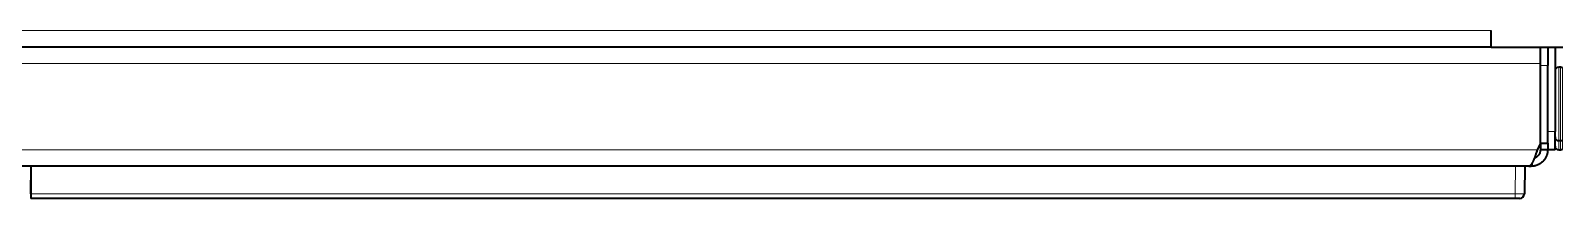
# Model space of a CAD drawing. Header units: inches. Extents: x -1096 to 3103, y -191 to 3207.
# Drawn here: x 533.9 to 701.1, y 1116.8 to 1135.1 of the extents above; entities that cross this region are included whole.
import ezdxf

# ---------------------------------------------------------------- set-up
doc = ezdxf.new("R2010")
doc.units = ezdxf.units.IN

msp = doc.modelspace()

# ---------------------------------------------------------------- linework, layer by layer
at = {"lineweight": 13}
for p, q in [((127.32, 1135.14), (693.31, 1135.14)), ((698.67, 1131.54), (125.47, 1131.54)), ((699.47, 1131.34), (698.67, 1131.34)), ((700.27, 1130.78), (700.27, 1131.09)), ((700.67, 1123.14), (700.67, 1131.14)), ((700.87, 1123.14), (700.87, 1131.14)), ((701.07, 1123.2), (701.07, 1131.09)), ((699.47, 1124.14), (700.27, 1124.14)), ((700.27, 1123.2), (700.27, 1123.5)), ((700.67, 1122.14), (700.67, 1123.14)), ((700.87, 1122.14), (700.87, 1123.14)), ((701.07, 1122.2), (701.07, 1123.2)), ((698.33, 1122.14), (125.47, 1122.14)), ((695.92, 1117.33), (695.97, 1120.34)), ((697.67, 1120.34), (697.67, 1120.54)), ((533.97, 1117.33), (695.92, 1117.33)), ((695.92, 1117.33), (695.92, 1116.84))]:
    msp.add_line(p, q, dxfattribs=at)
at = {"lineweight": 35}
for p, q in [((693.31, 1133.34), (693.31, 1135.14)), ((693.31, 1135.14), (693.31, 1135.14)), ((693.31, 1133.34), (693.31, 1135.14)), ((693.31, 1133.34), (125.47, 1133.34)), ((693.31, 1133.34), (126.29, 1133.34)), ((693.31, 1133.34), (701.11, 1133.34)), ((698.67, 1131.34), (698.67, 1133.34)), ((698.67, 1131.54), (698.67, 1133.34)), ((699.47, 1133.34), (699.47, 1132.6)), ((700.27, 1133.34), (700.27, 1124.14)), ((698.67, 1122.87), (698.67, 1131.54)), ((699.47, 1132.6), (699.47, 1131.34)), ((698.67, 1122.87), (698.67, 1131.34)), ((699.47, 1122.87), (699.47, 1131.34)), ((700.87, 1131.14), (700.67, 1131.14)), ((698.67, 1128.74), (698.67, 1128.74)), ((698.67, 1125.54), (698.67, 1125.54)), ((698.67, 1124.54), (698.67, 1124.54)), ((700.27, 1122.14), (700.27, 1124.14)), ((700.67, 1123.14), (700.87, 1123.14)), ((698.67, 1122.87), (698.33, 1122.14)), ((698.67, 1122.87), (698.67, 1122.14)), ((698.67, 1122.87), (699.47, 1122.87)), ((699.47, 1122.87), (699.47, 1122.14)), ((700.27, 1122.14), (699.47, 1122.14)), ((700.67, 1122.14), (700.87, 1122.14)), ((697.42, 1120.34), (125.47, 1120.34)), ((533.97, 1120.34), (533.92, 1117.33)), ((533.97, 1120.34), (533.97, 1117.33)), ((696.97, 1120.34), (696.92, 1117.33)), ((697.44, 1120.35), (697.42, 1120.34)), ((697.42, 1120.34), (697.67, 1120.34)), ((533.97, 1117.33), (533.97, 1116.84)), ((695.92, 1116.84), (533.97, 1116.84)), ((696.42, 1116.84), (695.92, 1116.84))]:
    msp.add_line(p, q, dxfattribs=at)
for centre, radius, start, end in [((700.67, 1130.74), 0.4, 90, 180), ((697.85, 1126.94), 4.8, 58.1516, 59.6988), ((700.87, 1130.74), 0.4, 59.6988, 90), ((700.67, 1123.54), 0.4, 180, 270), ((697.85, 1127.34), 4.8, 300.3012, 301.8485), ((700.87, 1123.54), 0.4, 270, 300.3012), ((696.77, 1122.94), 1.8, 330.1608, 348.4209), ((700.67, 1122.54), 0.4, 180, 270), ((700.87, 1122.54), 0.4, 270, 300.3012), ((696.42, 1117.34), 0.5, 270, 359)]:
    msp.add_arc(centre, radius, start, end, dxfattribs=at)
at = {"lineweight": 13}
msp.add_ellipse((695.92, 1117.34), major_axis=(-1, 0.01), ratio=0.008724, start_param=1.571025, end_param=3.141517, dxfattribs=at)
at = {"lineweight": 35}
for points, knots in [([(698.33, 1122.14), (698.29, 1122.03), (698.25, 1121.92), (698.2, 1121.75), (698.18, 1121.7), (698.15, 1121.62), (698.14, 1121.59), (698.12, 1121.54), (698.11, 1121.51), (698.07, 1121.38), (698.03, 1121.28), (697.98, 1121.14), (697.96, 1121.1), (697.93, 1121.03), (697.92, 1121.01), (697.9, 1120.96), (697.89, 1120.94), (697.85, 1120.84), (697.81, 1120.76), (697.76, 1120.67), (697.74, 1120.63), (697.71, 1120.59), (697.7, 1120.58), (697.68, 1120.55), (697.67, 1120.54), (697.63, 1120.47), (697.59, 1120.44), (697.53, 1120.39), (697.52, 1120.38), (697.49, 1120.36), (697.48, 1120.36), (697.46, 1120.35), (697.45, 1120.35), (697.44, 1120.35)], [0, 0, 0, 0, 0.125, 0.125, 0.1875, 0.1875, 0.21875, 0.21875, 0.25, 0.25, 0.375, 0.375, 0.4375, 0.4375, 0.46875, 0.46875, 0.5, 0.5, 0.625, 0.625, 0.6875, 0.6875, 0.71875, 0.71875, 0.75, 0.75, 0.875, 0.875, 0.9375, 0.9375, 0.96875, 0.96875, 1, 1, 1, 1]), ([(699.47, 1122.14), (699.47, 1122.03), (699.46, 1121.92), (699.43, 1121.75), (699.41, 1121.7), (699.39, 1121.62), (699.38, 1121.59), (699.36, 1121.54), (699.35, 1121.51), (699.3, 1121.38), (699.25, 1121.28), (699.17, 1121.14), (699.13, 1121.1), (699.08, 1121.03), (699.07, 1121.01), (699.03, 1120.96), (699.01, 1120.94), (698.92, 1120.84), (698.83, 1120.76), (698.7, 1120.67), (698.65, 1120.63), (698.58, 1120.59), (698.56, 1120.58), (698.51, 1120.55), (698.48, 1120.54), (698.36, 1120.47), (698.25, 1120.44), (698.09, 1120.39), (698.04, 1120.38), (697.96, 1120.36), (697.93, 1120.36), (697.87, 1120.35), (697.84, 1120.35), (697.82, 1120.35)], [0, 0, 0, 0, 0.125, 0.125, 0.1875, 0.1875, 0.21875, 0.21875, 0.25, 0.25, 0.375, 0.375, 0.4375, 0.4375, 0.46875, 0.46875, 0.5, 0.5, 0.625, 0.625, 0.6875, 0.6875, 0.71875, 0.71875, 0.75, 0.75, 0.875, 0.875, 0.9375, 0.9375, 0.96875, 0.96875, 1, 1, 1, 1]), ([(698.67, 1122.14), (698.67, 1122.08), (698.66, 1122.02), (698.64, 1121.93), (698.64, 1121.9), (698.62, 1121.85), (698.62, 1121.84), (698.61, 1121.81), (698.6, 1121.79), (698.58, 1121.72), (698.55, 1121.66), (698.48, 1121.56), (698.45, 1121.51), (698.36, 1121.42), (698.31, 1121.38), (698.22, 1121.3), (698.16, 1121.27), (698.09, 1121.24), (698.08, 1121.23), (698.05, 1121.22), (698.03, 1121.21), (698.01, 1121.2), (698, 1121.2)], [0, 0, 0, 0, 0.1511, 0.1511, 0.22665, 0.22665, 0.264425, 0.264425, 0.3022, 0.3022, 0.453301, 0.453301, 0.604401, 0.604401, 0.755501, 0.755501, 0.906601, 0.906601, 0.944376, 0.944376, 0.982151, 1, 1, 1, 1]), ([(697.82, 1120.35), (697.79, 1120.34), (697.77, 1120.34), (697.72, 1120.34), (697.69, 1120.34), (697.67, 1120.34)], [0, 0, 0, 0, 0.5, 0.5, 1, 1, 1, 1])]:
    msp.add_open_spline(points, degree=3, knots=knots, dxfattribs=at)
msp.add_open_spline([(699.47, 1122.14), (698.67, 1122.14)], degree=1, dxfattribs=at)
at = {"lineweight": 13}
msp.add_open_spline([(697.78, 1120.74), (697.82, 1120.35)], degree=1, dxfattribs=at)

doc.saveas('drawing.dxf')
